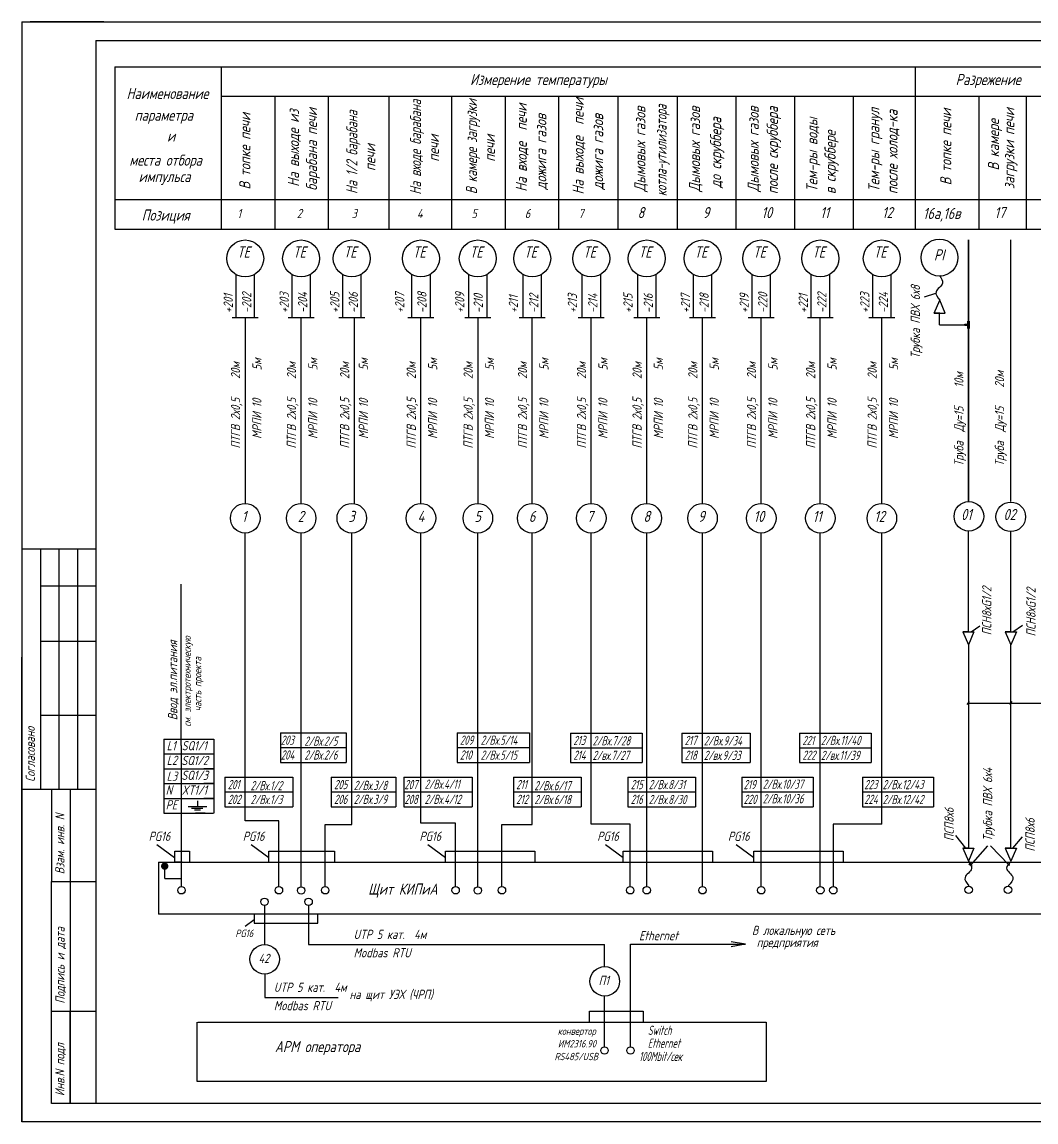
# Model space of a CAD drawing. Header units: millimetres. Extents: x 1531 to 2189, y 3 to 301.
# Drawn here: x 1531.3 to 1805.5, y 3.5 to 301 of the extents above; entities that cross this region are included whole.
import ezdxf

# ---------------------------------------------------------------- set-up
doc = ezdxf.new("R2010")
doc.units = ezdxf.units.MM
doc.layers.add('MAIN', color=7, linetype='Continuous', lineweight=50)
doc.layers.add('тонкие', color=7, linetype='Continuous', lineweight=20)
doc.styles.get("Standard").update_dxf_attribs({"font": 'GOST_A.TTF', "width": 0.8, "oblique": 15, "height": 3})

msp = doc.modelspace()

# ---------------------------------------------------------------- hatches: boundary and pattern name
at = {"layer": 'MAIN', "linetype": 'Continuous', "lineweight": -3}
msp.add_hatch(color=7, dxfattribs=at).paths.add_polyline_path([(1568.91, 72.67, 1), (1570.91, 72.67, 1)])

# ---------------------------------------------------------------- linework, layer by layer
at = {"color": 7, "linetype": 'Continuous'}
for p, q in [((1531.31, 300.97), (1531.31, 3.47)), ((1553.48, 300.97), (1533.48, 300.97)), ((1777.99, 222.21), (1779.49, 225.71)), ((1780.99, 222.21), (1779.49, 225.71)), ((1779.49, 222.21), (1777.99, 222.21)), ((1777.99, 222.21), (1780.99, 222.21)), ((1777.99, 222.21), (1780.99, 222.21)), ((1779.49, 222.21), (1777.99, 222.21)), ((1785.76, 136.02), (1787.26, 132.52)), ((1787.26, 136.02), (1785.76, 136.02)), ((1785.76, 136.02), (1788.76, 136.02)), ((1785.76, 136.02), (1788.76, 136.02)), ((1787.26, 136.02), (1785.76, 136.02)), ((1788.76, 136.02), (1787.26, 132.52)), ((1797.23, 136.02), (1798.73, 132.52)), ((1798.73, 136.02), (1797.23, 136.02)), ((1797.23, 136.02), (1800.23, 136.02)), ((1797.23, 136.02), (1800.23, 136.02)), ((1798.73, 136.02), (1797.23, 136.02)), ((1800.23, 136.02), (1798.73, 132.52)), ((1601.2, 108.73), (1615.2, 108.73)), ((1601.2, 108.73), (1601.2, 104.73)), ((1615.2, 108.73), (1618.94, 108.73)), ((1618.94, 108.73), (1618.94, 104.73)), ((1648.98, 108.73), (1662.98, 108.73)), ((1648.98, 108.73), (1648.98, 104.73)), ((1662.98, 108.73), (1668.59, 108.73)), ((1668.59, 108.73), (1668.59, 104.73)), ((1679.65, 108.67), (1693.65, 108.67)), ((1679.65, 108.67), (1679.65, 104.67)), ((1693.65, 108.67), (1699, 108.67)), ((1699, 108.67), (1699, 104.67)), ((1709.75, 108.67), (1723.75, 108.67)), ((1709.75, 108.67), (1709.75, 104.67)), ((1723.75, 108.67), (1728.19, 108.67)), ((1728.19, 108.67), (1728.19, 104.67)), ((1741.6, 108.67), (1755.6, 108.67)), ((1741.6, 108.67), (1741.6, 104.67)), ((1755.6, 108.67), (1760.95, 108.67)), ((1760.95, 108.67), (1760.95, 104.67)), ((1569.64, 107), (1569.64, 87)), ((1569.64, 107), (1583.22, 107)), ((1574.39, 105.27), (1574.39, 67.14)), ((1583.22, 107), (1583.22, 87)), ((1601.2, 104.73), (1601.2, 100.73)), ((1601.2, 104.73), (1615.2, 104.73)), ((1601.2, 104.73), (1615.2, 104.73)), ((1601.2, 104.73), (1615.2, 104.73)), ((1615.2, 104.73), (1618.94, 104.73)), ((1615.2, 104.73), (1618.94, 104.73)), ((1615.2, 104.73), (1618.94, 104.73)), ((1618.94, 104.73), (1618.94, 100.73)), ((1648.98, 104.73), (1648.98, 100.73)), ((1648.98, 104.73), (1662.98, 104.73)), ((1648.98, 104.73), (1662.98, 104.73)), ((1648.98, 104.73), (1662.98, 104.73)), ((1662.98, 104.73), (1668.59, 104.73)), ((1662.98, 104.73), (1668.59, 104.73)), ((1662.98, 104.73), (1668.59, 104.73)), ((1668.59, 104.73), (1668.59, 100.73)), ((1679.65, 104.67), (1679.65, 100.67)), ((1679.65, 104.67), (1693.65, 104.67)), ((1679.65, 104.67), (1693.65, 104.67)), ((1679.65, 104.67), (1693.65, 104.67)), ((1693.65, 104.67), (1699, 104.67)), ((1693.65, 104.67), (1699, 104.67)), ((1693.65, 104.67), (1699, 104.67)), ((1699, 104.67), (1699, 100.67)), ((1709.75, 104.67), (1709.75, 100.67)), ((1709.75, 104.67), (1723.75, 104.67)), ((1709.75, 104.67), (1723.75, 104.67)), ((1709.75, 104.67), (1723.75, 104.67)), ((1723.75, 104.67), (1728.19, 104.67)), ((1723.75, 104.67), (1728.19, 104.67)), ((1723.75, 104.67), (1728.19, 104.67)), ((1725.61, 104.67), (1728.19, 104.67)), ((1728.19, 104.67), (1728.19, 100.67)), ((1741.6, 104.67), (1741.6, 100.67)), ((1741.6, 104.67), (1755.6, 104.67)), ((1741.6, 104.67), (1755.6, 104.67)), ((1741.6, 104.67), (1755.6, 104.67)), ((1755.6, 104.67), (1760.95, 104.67)), ((1755.6, 104.67), (1760.95, 104.67)), ((1755.6, 104.67), (1760.95, 104.67)), ((1757.47, 104.67), (1760.95, 104.67)), ((1760.95, 104.67), (1760.95, 100.67)), ((1569.64, 103), (1583.22, 103)), ((1569.64, 99), (1583.14, 99)), ((1569.64, 99), (1583.14, 99)), ((1569.64, 99), (1583.14, 99)), ((1583.14, 99), (1580.47, 99)), ((1583.14, 99), (1580.47, 99)), ((1583.14, 99), (1580.47, 99)), ((1601.2, 100.73), (1615.2, 100.73)), ((1601.2, 100.73), (1615.2, 100.73)), ((1615.2, 100.73), (1618.94, 100.73)), ((1615.2, 100.73), (1618.94, 100.73)), ((1648.98, 100.73), (1662.98, 100.73)), ((1648.98, 100.73), (1662.98, 100.73)), ((1662.98, 100.73), (1668.59, 100.73)), ((1662.98, 100.73), (1668.59, 100.73)), ((1679.65, 100.67), (1693.65, 100.67)), ((1679.65, 100.67), (1693.65, 100.67)), ((1693.65, 100.67), (1699, 100.67)), ((1693.65, 100.67), (1699, 100.67)), ((1709.75, 100.67), (1723.75, 100.67)), ((1709.75, 100.67), (1723.75, 100.67)), ((1723.75, 100.67), (1728.19, 100.67)), ((1723.75, 100.67), (1728.19, 100.67)), ((1741.6, 100.67), (1755.6, 100.67)), ((1741.6, 100.67), (1755.6, 100.67)), ((1755.6, 100.67), (1760.95, 100.67)), ((1755.6, 100.67), (1760.95, 100.67)), ((1586.19, 96.73), (1600.19, 96.73)), ((1586.19, 96.73), (1586.19, 92.73)), ((1600.19, 96.73), (1604.52, 96.73)), ((1604.52, 96.73), (1604.52, 92.73)), ((1614.95, 96.73), (1628.95, 96.73)), ((1614.95, 96.73), (1614.95, 92.73)), ((1628.95, 96.73), (1632.4, 96.73)), ((1632.4, 96.73), (1632.4, 92.73)), ((1634.61, 96.73), (1647.97, 96.73)), ((1634.61, 96.73), (1634.61, 92.73)), ((1647.97, 96.73), (1653.04, 96.73)), ((1653.04, 96.73), (1653.04, 92.73)), ((1664.2, 96.73), (1682.51, 96.73)), ((1664.2, 96.73), (1664.2, 92.73)), ((1682.51, 96.73), (1682.51, 92.73)), ((1695.17, 96.73), (1713.48, 96.73)), ((1695.17, 96.73), (1695.17, 92.73)), ((1713.48, 96.73), (1713.48, 92.73)), ((1726.01, 96.73), (1745.23, 96.73)), ((1726.01, 96.73), (1726.01, 92.73)), ((1745.23, 96.73), (1745.23, 92.73)), ((1758.63, 96.73), (1777.77, 96.73)), ((1758.63, 96.73), (1758.63, 92.73)), ((1777.77, 96.73), (1777.77, 92.73)), ((1569.64, 95), (1583.14, 95)), ((1569.64, 95), (1583.14, 95)), ((1569.64, 95), (1583.14, 95)), ((1583.14, 95), (1580.47, 95)), ((1583.14, 95), (1580.47, 95)), ((1583.14, 95), (1580.47, 95)), ((1586.19, 92.73), (1586.19, 88.73)), ((1586.19, 92.73), (1600.19, 92.73)), ((1586.19, 92.73), (1600.19, 92.73)), ((1586.19, 92.73), (1600.19, 92.73)), ((1600.19, 92.73), (1604.52, 92.73)), ((1600.19, 92.73), (1604.52, 92.73)), ((1600.19, 92.73), (1604.52, 92.73)), ((1604.52, 92.73), (1604.52, 88.73)), ((1614.95, 92.73), (1614.95, 88.73)), ((1614.95, 92.73), (1628.95, 92.73)), ((1614.95, 92.73), (1628.95, 92.73)), ((1614.95, 92.73), (1628.95, 92.73)), ((1628.95, 92.73), (1632.4, 92.73)), ((1628.95, 92.73), (1632.4, 92.73)), ((1628.95, 92.73), (1632.4, 92.73)), ((1632.4, 92.73), (1632.4, 88.73)), ((1634.61, 92.73), (1634.61, 88.73)), ((1634.61, 92.73), (1647.97, 92.73)), ((1634.61, 92.73), (1647.97, 92.73)), ((1634.61, 92.73), (1647.97, 92.73)), ((1647.97, 92.73), (1653.04, 92.73)), ((1647.97, 92.73), (1653.04, 92.73)), ((1647.97, 92.73), (1653.04, 92.73)), ((1653.04, 92.73), (1653.04, 88.73)), ((1664.2, 92.73), (1664.2, 88.73)), ((1664.2, 92.73), (1682.51, 92.73)), ((1664.2, 92.73), (1682.51, 92.73)), ((1682.51, 92.73), (1682.51, 88.73)), ((1695.17, 92.73), (1695.17, 88.73)), ((1695.17, 92.73), (1713.48, 92.73)), ((1695.17, 92.73), (1713.48, 92.73)), ((1713.48, 92.73), (1713.48, 88.73)), ((1726.01, 92.73), (1726.01, 88.73)), ((1726.01, 92.73), (1745.23, 92.73)), ((1726.01, 92.73), (1745.23, 92.73)), ((1745.23, 92.73), (1745.23, 88.73)), ((1758.63, 92.73), (1758.63, 88.73)), ((1758.63, 92.73), (1777.77, 92.73)), ((1758.63, 92.73), (1777.77, 92.73)), ((1777.77, 92.73), (1777.77, 88.73)), ((1569.64, 91), (1583.14, 91)), ((1569.64, 91), (1583.14, 91)), ((1569.64, 91), (1583.14, 91)), ((1569.64, 91), (1583.14, 91)), ((1583.14, 91), (1580.47, 91)), ((1583.14, 91), (1580.47, 91)), ((1583.14, 91), (1580.47, 91)), ((1583.14, 91), (1580.47, 91)), ((1569.64, 87), (1583.14, 87)), ((1569.64, 87), (1583.14, 87)), ((1569.64, 87), (1583.14, 87)), ((1569.64, 87), (1583.14, 87)), ((1580.89, 87), (1578.22, 87)), ((1580.89, 87), (1578.22, 87)), ((1580.89, 87), (1578.22, 87)), ((1580.89, 87), (1578.22, 87)), ((1586.19, 88.73), (1600.19, 88.73)), ((1586.19, 88.73), (1600.19, 88.73)), ((1600.19, 88.73), (1604.52, 88.73)), ((1600.19, 88.73), (1604.52, 88.73)), ((1614.95, 88.73), (1628.95, 88.73)), ((1614.95, 88.73), (1628.95, 88.73)), ((1628.95, 88.73), (1632.4, 88.73)), ((1628.95, 88.73), (1632.4, 88.73)), ((1634.61, 88.73), (1647.97, 88.73)), ((1634.61, 88.73), (1647.97, 88.73)), ((1647.97, 88.73), (1653.04, 88.73)), ((1647.97, 88.73), (1653.04, 88.73)), ((1664.2, 88.73), (1682.51, 88.73)), ((1664.2, 88.73), (1682.51, 88.73)), ((1695.17, 88.73), (1713.48, 88.73)), ((1695.17, 88.73), (1713.48, 88.73)), ((1726.01, 88.73), (1745.23, 88.73)), ((1726.01, 88.73), (1745.23, 88.73)), ((1758.63, 88.73), (1777.77, 88.73)), ((1758.63, 88.73), (1777.77, 88.73)), ((1600.78, 67.14), (1600.78, 84.96)), ((1613.3, 67.14), (1613.3, 83.91)), ((1648.56, 67.14), (1648.56, 84.27)), ((1661.08, 67.14), (1661.08, 83.91)), ((1695.78, 67.14), (1695.78, 84)), ((1567.82, 78.5), (1572.57, 75)), ((1593.28, 78.5), (1598.03, 75)), ((1593.28, 78.5), (1598.03, 75)), ((1641.05, 78.5), (1645.8, 75)), ((1641.05, 78.5), (1645.8, 75)), ((1689.12, 78.5), (1693.87, 75)), ((1724.48, 78.5), (1729.23, 75)), ((1785.76, 77.52), (1787.26, 74.02)), ((1787.26, 77.52), (1785.76, 77.52)), ((1785.76, 77.52), (1788.76, 77.52)), ((1785.76, 77.52), (1788.76, 77.52)), ((1787.26, 77.52), (1785.76, 77.52)), ((1788.76, 77.52), (1787.26, 74.02)), ((1797.23, 77.52), (1798.73, 74.02)), ((1798.73, 77.52), (1797.23, 77.52)), ((1797.23, 77.52), (1800.23, 77.52)), ((1797.23, 77.52), (1800.23, 77.52)), ((1798.73, 77.52), (1797.23, 77.52)), ((1800.23, 77.52), (1798.73, 74.02)), ((1572.64, 73.75), (1572.64, 76.75)), ((1572.64, 76.75), (1576.64, 76.75)), ((1576.64, 76.75), (1576.64, 73.75)), ((1598.03, 73.75), (1598.03, 76.75)), ((1598.03, 76.75), (1615.78, 76.75)), ((1598.03, 73.75), (1598.03, 76.75)), ((1615.78, 76.75), (1615.78, 73.75)), ((1615.78, 76.75), (1615.78, 73.75)), ((1645.8, 73.75), (1645.8, 76.75)), ((1645.8, 76.75), (1670, 76.75)), ((1645.8, 73.75), (1645.8, 76.75)), ((1670, 76.75), (1670, 73.75)), ((1670, 76.75), (1670, 73.75)), ((1693.87, 73.75), (1693.87, 76.75)), ((1693.87, 76.75), (1718.07, 76.75)), ((1693.87, 73.75), (1693.87, 76.75)), ((1718.07, 76.75), (1718.07, 73.75)), ((1718.07, 76.75), (1718.07, 73.75)), ((1729.23, 76.75), (1753.42, 76.75)), ((1729.23, 73.75), (1729.23, 76.75)), ((1753.42, 76.75), (1753.42, 73.75)), ((1574.64, 73.75), (1572.64, 73.75)), ((1684.81, 30.47), (1684.81, 33.43)), ((1684.81, 33.43), (1699.34, 33.43)), ((1699.34, 33.43), (1699.34, 30.47))]:
    msp.add_line(p, q, dxfattribs=at)
at = {"color": 7, "lineweight": 30}
msp.add_line((1551.31, 295.97), (1551.31, 8.47), dxfattribs=at)
at = {"color": 7}
for p, q in [((1775.42, 226.68), (1778.46, 227.62)), ((1779.44, 219.11), (1779.44, 222.21)), ((1787.26, 132.52), (1787.26, 132.52)), ((1786.93, 116.36), (1787.58, 117.17)), ((1787.26, 116.76), (1821.45, 116.76)), ((1798.41, 116.36), (1799.06, 117.17)), ((1750.68, 84), (1750.68, 67.19)), ((1596.94, 43.47), (1596.94, 37.18)), ((1596.94, 37.18), (1616.85, 37.18))]:
    msp.add_line(p, q, dxfattribs=at)
for p, q in [((1531.31, 3.47), (1531.31, 129.22)), ((1600.78, 84.96), (1591.67, 84.96)), ((1613.3, 83.91), (1620.49, 83.91)), ((1648.56, 84.27), (1639.19, 84.27)), ((1661.08, 83.91), (1669.29, 83.91)), ((2188.63, 3.47), (1531.31, 3.47))]:
    msp.add_line(p, q)
at = {"layer": 'MAIN', "color": 7, "linetype": 'Continuous', "lineweight": -3}
for p, q in [((1531.31, 300.97), (2188.63, 300.97)), ((1531.31, 300.97), (2007.16, 300.97)), ((1556.39, 288.86), (1994.11, 288.86)), ((1556.39, 288.86), (1556.39, 244.92)), ((1585.2, 288.86), (1585.2, 244.92)), ((1772.81, 288.86), (1772.81, 244.92)), ((1772.81, 288.86), (1772.81, 244.92)), ((1585.2, 280.92), (1772.81, 280.92)), ((1585.2, 280.92), (1815.7, 280.92)), ((1599.65, 280.92), (1599.65, 244.92)), ((1614.1, 280.92), (1614.1, 244.92)), ((1630.54, 280.92), (1630.54, 244.92)), ((1647.49, 280.92), (1647.49, 244.92)), ((1661.94, 280.92), (1661.94, 244.92)), ((1676.39, 280.92), (1676.39, 244.92)), ((1692.42, 280.92), (1692.42, 244.92)), ((1708.45, 280.92), (1708.45, 244.92)), ((1724.32, 280.92), (1724.32, 244.92)), ((1740.19, 280.92), (1740.19, 244.92)), ((1756.06, 280.92), (1756.06, 244.92)), ((1790.03, 280.92), (1790.03, 244.92)), ((1790.03, 280.92), (1790.03, 244.96)), ((1802.87, 280.88), (1802.87, 244.92)), ((1556.39, 252.92), (1994.11, 252.92)), ((1556.39, 244.92), (1994.11, 244.92)), ((1787.26, 171.26), (1787.26, 242.06)), ((1787.26, 242.06), (1787.26, 171.27)), ((1798.74, 171.26), (1798.74, 242.06)), ((1589.14, 232.71), (1589.14, 221.06)), ((1594.14, 232.67), (1594.14, 221.06)), ((1604.27, 232.71), (1604.27, 221.06)), ((1609.27, 232.67), (1609.27, 221.06)), ((1617.96, 232.71), (1617.96, 221.06)), ((1622.96, 232.67), (1622.96, 221.06)), ((1636.66, 232.71), (1636.66, 221.06)), ((1641.66, 232.67), (1641.66, 221.06)), ((1652.05, 232.71), (1652.05, 221.06)), ((1657.05, 232.67), (1657.05, 221.06)), ((1666.75, 232.71), (1666.75, 221.06)), ((1671.75, 232.67), (1671.75, 221.06)), ((1682.72, 232.71), (1682.72, 221.06)), ((1687.72, 232.67), (1687.72, 221.06)), ((1697.72, 232.71), (1697.72, 221.06)), ((1702.72, 232.67), (1702.72, 221.06)), ((1712.81, 232.71), (1712.81, 221.06)), ((1717.81, 232.67), (1717.81, 221.06)), ((1728.68, 232.71), (1728.68, 221.06)), ((1733.68, 232.67), (1733.68, 221.06)), ((1744.67, 232.71), (1744.67, 221.06)), ((1749.67, 232.67), (1749.67, 221.06)), ((1761.3, 232.71), (1761.3, 221.06)), ((1766.3, 232.67), (1766.3, 221.06)), ((1779.43, 232.25), (1779.43, 232.25)), ((1591.67, 221.06), (1591.67, 170.76)), ((1606.8, 170.76), (1606.8, 221.06)), ((1621.18, 221.06), (1621.18, 170.76)), ((1639.19, 170.76), (1639.19, 221.06)), ((1654.58, 221.06), (1654.58, 170.76)), ((1669.29, 170.76), (1669.29, 221.06)), ((1685.25, 170.76), (1685.25, 221.06)), ((1700.26, 170.76), (1700.26, 221.06)), ((1715.35, 170.76), (1715.35, 221.06)), ((1731.21, 170.76), (1731.21, 221.06)), ((1747.2, 170.76), (1747.2, 221.06)), ((1763.83, 170.76), (1763.83, 221.06)), ((1779.47, 219.11), (1787.31, 219.11)), ((1786.27, 219.29), (1787.07, 219.29)), ((1786.27, 218.89), (1786.27, 219.29)), ((1787.07, 218.89), (1786.27, 218.89)), ((1787.07, 220.09), (1787.47, 220.09)), ((1787.07, 219.29), (1787.07, 220.09)), ((1787.07, 218.09), (1787.07, 218.89)), ((1787.47, 218.09), (1787.07, 218.09)), ((1787.47, 220.09), (1787.47, 218.09)), ((1591.67, 84.96), (1591.67, 162.76)), ((1606.8, 67.1), (1606.8, 162.76)), ((1620.49, 83.91), (1620.49, 162.76)), ((1639.19, 84.27), (1639.19, 162.76)), ((1654.58, 67.1), (1654.58, 162.76)), ((1669.29, 83.91), (1669.29, 162.76)), ((1685.25, 84), (1685.25, 162.76)), ((1700.26, 67.14), (1700.26, 162.76)), ((1715.35, 67.13), (1715.35, 162.76)), ((1731.21, 67.13), (1731.21, 162.76)), ((1747.2, 67.13), (1747.2, 162.76)), ((1763.83, 84), (1763.83, 162.76)), ((1787.26, 136.02), (1787.26, 163.27)), ((1798.74, 136.02), (1798.74, 163.27)), ((1574.39, 105.27), (1574.39, 148.95)), ((1788, 136.02), (1790.38, 137.69)), ((1799.29, 136.02), (1801.86, 137.87)), ((1787.26, 132.52), (1787.26, 77.52)), ((1798.74, 77.52), (1798.74, 132.53)), ((1578.75, 90.34), (1578.75, 88.81)), ((1576.24, 88.81), (1581.26, 88.81)), ((1577.19, 88.34), (1580.2, 88.34)), ((1577.96, 87.86), (1579.61, 87.86)), ((1695.78, 84), (1685.25, 84)), ((1763.83, 84), (1750.68, 84)), ((1786.51, 77.52), (1783.88, 80.94)), ((1799.29, 77.52), (1801.86, 80.62)), ((1787.85, 72.86), (1792.53, 78.16)), ((1793.24, 78.2), (1798.15, 73.04)), ((1568.21, 73.75), (1969.37, 73.75)), ((1568.21, 73.75), (1568.21, 59.64)), ((1569.91, 69.35), (1569.91, 73.61)), ((1788.23, 72.59), (1787.35, 73.19)), ((1797.85, 73.04), (1798.42, 73.04)), ((1569.91, 69.35), (1574.31, 69.35)), ((1570.24, 69.35), (1572.28, 69.35)), ((1573.7, 69.35), (1574.39, 69.35)), ((1968.09, 59.64), (1568.21, 59.64)), ((1594.13, 59.64), (1594.13, 57.22)), ((1596.88, 62.12), (1596.88, 51.47)), ((1608.81, 62.12), (1608.81, 51.47)), ((1611.31, 57.22), (1611.31, 59.64)), ((1591.63, 56.47), (1594.13, 58.22)), ((1594.13, 57.22), (1611.31, 57.22)), ((1608.81, 51.47), (1688.85, 51.47)), ((1688.85, 45.51), (1688.85, 51.47)), ((1695.86, 23.82), (1695.86, 51.53)), ((1695.86, 51.53), (1720.44, 51.53)), ((1718.65, 51.53), (1727.01, 51.53)), ((1727.01, 51.53), (1723.09, 52.21)), ((1727.01, 51.53), (1723.09, 50.84)), ((1688.85, 23.82), (1688.85, 37.51)), ((1578.72, 14.38), (1578.72, 30.43)), ((1578.84, 30.47), (1732.57, 30.47)), ((1732.57, 30.47), (1732.57, 14.38)), ((1732.57, 14.38), (1578.72, 14.38))]:
    msp.add_line(p, q, dxfattribs=at)
at = {"layer": 'MAIN', "color": 7, "linetype": 'Continuous', "lineweight": 30}
for p, q in [((1551.31, 295.97), (2183.63, 295.97)), ((1588.17, 221.06), (1595.17, 221.06)), ((1603.3, 221.06), (1610.3, 221.06)), ((1616.99, 221.06), (1623.99, 221.06)), ((1635.69, 221.06), (1642.69, 221.06)), ((1651.08, 221.06), (1658.08, 221.06)), ((1665.79, 221.06), (1672.79, 221.06)), ((1681.75, 221.06), (1688.75, 221.06)), ((1696.76, 221.06), (1703.76, 221.06)), ((1711.85, 221.06), (1718.85, 221.06)), ((1727.71, 221.06), (1734.71, 221.06)), ((1743.7, 221.06), (1750.7, 221.06)), ((1760.33, 221.06), (1767.33, 221.06)), ((1531.31, 158.47), (1551.31, 158.47)), ((1536.31, 158.47), (1536.31, 93.47)), ((1541.31, 158.47), (1541.31, 93.47)), ((1546.31, 158.47), (1546.31, 93.47)), ((1536.31, 148.47), (1551.31, 148.47)), ((1536.31, 133.47), (1551.31, 133.47)), ((1536.31, 113.47), (1551.31, 113.47)), ((1531.31, 93.47), (1551.31, 93.47)), ((1539.31, 93.47), (1539.31, 68.47)), ((1544.31, 93.47), (1544.31, 8.47)), ((1539.31, 8.47), (1539.31, 68.47)), ((1539.31, 68.47), (1551.31, 68.47)), ((1539.31, 33.47), (1551.31, 33.47)), ((1544.31, 8.47), (1544.31, 33.47)), ((1551.31, 8.47), (1539.31, 8.47)), ((2183.63, 8.47), (1551.31, 8.47))]:
    msp.add_line(p, q, dxfattribs=at)
at = {"layer": 'MAIN', "color": 7, "linetype": 'Continuous', "lineweight": -3}
for centre, radius in [((1591.67, 237.02), 5), ((1606.8, 237.02), 5), ((1620.49, 237.02), 5), ((1639.19, 237.02), 5), ((1654.58, 237.02), 5), ((1669.29, 237.02), 5), ((1685.25, 237.02), 5), ((1700.26, 237.02), 5), ((1715.35, 237.02), 5), ((1731.21, 237.02), 5), ((1747.2, 237.02), 5), ((1763.83, 237.02), 5), ((1779.43, 237.25), 5), ((1591.68, 166.76), 4), ((1606.81, 166.76), 4), ((1620.5, 166.76), 4), ((1639.2, 166.76), 4), ((1654.59, 166.76), 4), ((1669.29, 166.76), 4), ((1685.26, 166.76), 4), ((1700.26, 166.76), 4), ((1715.35, 166.76), 4), ((1731.22, 166.76), 4), ((1747.21, 166.76), 4), ((1763.84, 166.76), 4), ((1787.38, 167.27), 4), ((1798.71, 167.14), 4), ((1574.43, 66.14), 1), ((1600.8, 66.14), 1), ((1606.8, 66.1), 1), ((1613.32, 66.14), 1), ((1648.58, 66.14), 1), ((1654.58, 66.1), 1), ((1661.1, 66.14), 1), ((1695.8, 66.14), 1), ((1700.26, 66.14), 1), ((1715.34, 66.14), 1), ((1731.23, 66.14), 1), ((1747.2, 66.14), 1), ((1750.71, 66.14), 1), ((1787.32, 66.25), 1), ((1797.96, 66.25), 1), ((1596.89, 63.03), 1), ((1608.82, 63.03), 1), ((1596.94, 47.47), 4), ((1688.91, 41.51), 4), ((1688.85, 22.82), 1), ((1695.86, 22.82), 1)]:
    msp.add_circle(centre, radius, dxfattribs=at)
for points in [[(1779.42, 232.38), (1780.28, 230.37), (1778.49, 227.96), (1779.49, 225.71)], [(1787.26, 74.02), (1788.12, 72.01), (1786.33, 69.6), (1787.33, 67.35)], [(1798.78, 73.85), (1797.53, 72.1), (1799.28, 69.6), (1798.03, 67.35)]]:
    msp.add_spline(points, degree=3, dxfattribs=at)

# ---------------------------------------------------------------- texts
at = {"color": 7, "linetype": 'Continuous', "oblique": 15}
for s, height, p in [('PI', 3, (1777.95, 236.5)), ('L1', 2.5, (1570.43, 103.99)), ('SQ1/1', 2.5, (1574.49, 103.99)), ('L2', 2.5, (1570.43, 100.03)), ('SQ1/2', 2.5, (1574.41, 99.99)), ('L3', 2.5, (1570.43, 95.75)), ('SQ1/3', 2.5, (1574.41, 95.99)), ('N', 2.5, (1570.18, 92)), ('XT1/1', 2.5, (1574.49, 92)), ('PE', 2.5, (1570.18, 88)), ('PG16', 2.5, (1565.57, 79.5)), ('PG16', 2.5, (1591.03, 79.5)), ('PG16', 2.5, (1638.8, 79.5)), ('PG16', 2.5, (1686.87, 79.5)), ('PG16', 2.5, (1722.23, 79.5)), ('В локальную сеть', 2.5, (1728.7, 54.03)), ('PG16', 2, (1589.01, 53.5)), ('Ethernet', 2.5, (1698.18, 52.62)), (' предприятия', 2.5, (1728.7, 50.78))]:
    msp.add_text(s, height=height, dxfattribs=at).set_placement(p)
for s, height, p in [('Трубка ПВХ 6х8  ', 2.5, (1774.15, 209.97)), ('Ввод эл.питания', 2.5, (1573.3, 112.13)), ('см. электротехническую ', 2, (1576.97, 110.38)), (' часть проекта', 2, (1579.81, 113.52))]:
    msp.add_text(s, height=height, rotation=90, dxfattribs=at).set_placement(p)
at = {"color": 7, "linetype": 'Continuous', "oblique": 15, "width": 0.85}
for s, p in [('203', (1601.29, 105.48)), ('2/Вх.2/5', (1607.67, 105.23)), ('209', (1649.73, 105.48)), ('2/Вх.5/14', (1655.33, 105.48)), ('213', (1680.4, 105.42)), ('2/Вх.7/28', (1685.61, 105.32)), ('217', (1710.5, 105.42)), ('2/Вх.9/34', (1715.71, 105.32)), ('221', (1742.35, 105.42)), ('2/Вх.11/40', (1747.36, 105.42)), ('204', (1601.29, 101.48)), ('2/Вх.2/6', (1607.67, 101.48)), ('210', (1649.73, 101.48)), ('2/Вх.5/15', (1655.33, 101.43)), ('214', (1680.4, 101.42)), ('2/вх.7/27', (1685.61, 101.37)), ('218', (1710.5, 101.42)), ('2/вх.9/33', (1715.71, 101.37)), ('222', (1742.35, 101.42)), ('2/вх.11/39', (1747.36, 101.37)), ('201', (1586.94, 93.48)), ('2/Вх.1/2', (1593.11, 93.18)), ('205', (1615.7, 93.48)), ('2/Вх.3/8', (1621.03, 93.25)), ('207', (1634.72, 93.48)), ('2/Вх.4/11', (1640.17, 93.58)), ('211', (1664.95, 93.48)), ('2/Вх.6/17', (1669.85, 93.17)), ('215', (1695.92, 93.48)), ('2/Вх.8/31', (1700.78, 93.48)), ('219', (1726.45, 93.48)), ('2/Вх.10/37', (1731.62, 93.59)), ('223', (1759.08, 93.48)), ('2/Вх.12/43', (1764.04, 93.48)), ('202', (1586.94, 89.48)), ('2/Вх.1/3', (1593.11, 89.43)), ('206', (1615.7, 89.48)), ('2/Вх.3/9', (1621.03, 89.5)), ('208', (1634.72, 89.48)), ('2/Вх.4/12', (1640.17, 89.49)), ('212', (1664.95, 89.48)), ('2/Вх.6/18', (1669.85, 89.43)), ('216', (1695.92, 89.48)), ('2/Вх.8/30', (1700.78, 89.43)), ('220', (1726.45, 89.48)), ('2/Вх.10/36', (1731.62, 89.64)), ('224', (1759.08, 89.48)), ('2/Вх.12/42', (1764.04, 89.43))]:
    msp.add_text(s, height=2.5, dxfattribs=at).set_placement(p)
at = {"layer": 'MAIN', "color": 7, "linetype": 'Continuous', "lineweight": -3, "oblique": 15}
for s, height, p in [('Измерение температуры ', 3, (1652.5, 283.92)), ('Разрежение', 3, (1783.8, 283.92)), ('Наименование', 3, (1559.59, 280.15)), ('параметра', 3, (1561.78, 274.25)), ('и', 3, (1570.55, 268.63)), ('места отбора', 3, (1560.35, 262.11)), ('импульса', 3, (1562.85, 257.67)), ('Позиция', 3, (1563.68, 247.25)), ('ТЕ', 3, (1589.52, 237.26)), ('ТЕ', 3, (1604.65, 237.26)), ('ТЕ', 3, (1618.34, 237.26)), ('ТЕ', 3, (1637.04, 237.26)), ('ТЕ', 3, (1652.43, 237.26)), ('ТЕ', 3, (1667.14, 237.26)), ('ТЕ', 3, (1683.1, 237.26)), ('ТЕ', 3, (1698.11, 237.26)), ('ТЕ', 3, (1713.2, 237.26)), ('ТЕ', 3, (1729.06, 237.26)), ('ТЕ', 3, (1745.05, 237.26)), ('ТЕ', 3, (1761.68, 237.26)), ('1', 3, (1590.77, 165.76)), ('2', 3, (1605.9, 165.76)), ('3', 3, (1619.58, 165.76)), ('4', 3, (1638.29, 165.76)), ('5', 3, (1653.67, 165.76)), ('6', 3, (1668.38, 165.76)), ('7', 3, (1684.05, 165.76)), ('8', 3, (1699.35, 165.76)), ('9', 3, (1714.15, 165.76)), ('10', 3, (1729.16, 165.76)), ('11', 3, (1745.14, 165.76)), ('12', 3, (1761.78, 165.76)), ('01', 3, (1785.27, 166.27)), ('02', 3, (1796.74, 166.27)), ('Щит КИПиА ', 3, (1624.93, 64.96)), ('42', 2.5, (1595.28, 46.47)), ('П1', 2.5, (1687.25, 40.51)), ('АРМ оператора', 3, (1599.69, 22.36))]:
    msp.add_text(s, height=height, dxfattribs=at).set_placement(p)
for s, width, p in [('На входе барабана ', 0.9, (1639.23, 254.26)), ('В камере загрузки', 0.9, (1654.37, 254.41)), ('На 1/2 барабана ', 0.9, (1622.01, 254.46)), ('котла-утилизатора', 0.85, (1705.63, 253.87))]:
    msp.add_text(s, height=3, rotation=90, dxfattribs=dict(at, width=width)).set_placement(p)
for s, height, p in [('На выходе  печи', 3, (1683.21, 254.32)), ('В топке печи', 3, (1593.1, 255.64)), ('На выходе из', 3, (1606.24, 256.39)), ('барабана печи', 3, (1611.11, 255.32)), ('На входе  печи', 3, (1667.84, 255.06)), ('Дымовых газов', 3, (1699.91, 255.06)), ('Дымовых газов', 3, (1714.69, 255.06)), ('Дымовых газов', 3, (1730.56, 255.06)), ('после скруббера', 3, (1735.74, 254.41)), ('Тем-ры гранул', 3, (1763.18, 255.06)), ('после холод-ка', 3, (1768.1, 254.41)), ('В топке печи ', 3, (1782.64, 256.8)), ('загрузки печи', 3, (1799.71, 255.78)), ('дожига газов', 3, (1673.12, 255.64)), ('дожига газов', 3, (1688.49, 255.64)), ('до скруббера', 3, (1720.41, 256.08)), ('Тем-ры воды ', 3, (1746.43, 255.06)), ('В камере ', 3, (1795.56, 260.8)), ('печи', 3, (1644.1, 263.17)), ('печи', 3, (1659.24, 263.17)), ('в скруббере', 3, (1751.35, 254.41)), ('печи', 3, (1626.89, 260.66)), ('+201', 2.5, (1588.33, 222.25)), ('-202', 2.5, (1593.33, 222.25)), ('+203', 2.5, (1603.46, 222.25)), ('-204', 2.5, (1608.46, 222.25)), ('+205', 2.5, (1617.15, 222.25)), ('-206', 2.5, (1622.15, 222.25)), ('+207', 2.5, (1634.71, 222.25)), ('-208', 2.5, (1640.71, 222.25)), ('+209', 2.5, (1650.94, 222.25)), ('-210', 2.5, (1655.94, 222.25)), ('+211', 2.5, (1665.45, 222.25)), ('-212', 2.5, (1670.95, 222.25)), ('+213', 2.5, (1681.41, 222.25)), ('-214', 2.5, (1686.91, 222.25)), ('+215', 2.5, (1696.42, 222.25)), ('-216', 2.5, (1701.92, 222.25)), ('+217', 2.5, (1711.98, 222.25)), ('-218', 2.5, (1717.01, 222.25)), ('+219', 2.5, (1727.85, 222.25)), ('-220', 2.5, (1732.88, 222.25)), ('+221', 2.5, (1743.83, 222.25)), ('-222', 2.5, (1748.87, 222.25)), ('+223', 2.5, (1760.47, 222.25)), ('-224', 2.5, (1765.5, 222.25)), ('Труба  Ду=15    10м', 2.5, (1785.93, 180.84)), ('Труба  Ду=15    20м', 2.5, (1796.91, 180.84)), ('ПСН8хG1/2', 2.5, (1793.46, 135.11)), ('ПСН8хG1/2', 2.5, (1805.42, 134.79)), ('Согласовано', 2.5, (1534.79, 95.47)), ('Трубка ПВХ 6х4', 2.5, (1793.69, 79.42)), ('Взам. инв. N', 2.5, (1542.79, 70.47)), ('ПСП8х6', 2.5, (1783.28, 79.43)), ('ПСП8х6', 2.5, (1805.17, 76.61)), ('Подпись и дата', 2.5, (1542.84, 35.47)), ('Инв.N подл', 2.5, (1542.79, 10.47))]:
    msp.add_text(s, height=height, rotation=90, dxfattribs=at).set_placement(p)
at = {"layer": 'MAIN', "color": 0, "linetype": 'Continuous', "lineweight": -3, "oblique": 15}
for s, height, p in [('1', 2.5, (1589.55, 247.92)), ('2', 2.5, (1605.62, 247.92)), ('3', 2.5, (1620.44, 247.92)), ('4', 2.5, (1638.13, 247.92)), ('5', 2.5, (1652.85, 247.92)), ('6', 2.5, (1667.29, 247.92)), ('7', 2.5, (1681.75, 247.92)), ('8', 3, (1697.78, 247.92)), ('9', 3, (1715.42, 247.92)), ('10', 3, (1731.29, 247.92)), ('11', 3, (1747.16, 247.92)), ('12', 3, (1763.91, 247.92)), ('16a,16в', 3, (1774.96, 247.7)), ('17', 3, (1794.3, 247.92)), ('UTP 5 кат.  4м', 2.5, (1620.99, 52.96)), ('Modbas RTU', 2.5, (1620.99, 47.98)), ('UTP 5 кат.  4м', 2.5, (1599.42, 38.66)), ('на щит УЭХ (ЧРП)', 2.5, (1619.89, 36.73)), ('Modbas RTU', 2.5, (1599.42, 33.69))]:
    msp.add_text(s, height=height, dxfattribs=at).set_placement(p)
for s, p in [('ПТГВ 2х0,5    20м', (1590.31, 185.6)), ('МРПИ 10      5м', (1596.09, 188.21)), ('ПТГВ 2х0,5    20м', (1605.44, 185.6)), ('МРПИ 10      5м', (1611.21, 188.21)), ('ПТГВ 2х0,5    20м', (1619.82, 185.6)), ('МРПИ 10      5м', (1624.9, 188.21)), ('ПТГВ 2х0,5    20м', (1637.83, 185.6)), ('МРПИ 10      5м', (1643.61, 188.21)), ('ПТГВ 2х0,5    20м', (1653.21, 185.6)), ('МРПИ 10      5м', (1658.99, 188.21)), ('ПТГВ 2х0,5    20м', (1667.92, 185.6)), ('МРПИ 10      5м', (1673.7, 188.21)), ('ПТГВ 2х0,5    20м', (1683.88, 185.6)), ('МРПИ 10      5м', (1689.66, 188.21)), ('ПТГВ 2х0,5    20м', (1698.89, 185.6)), ('МРПИ 10      5м', (1704.67, 188.21)), ('ПТГВ 2х0,5    20м', (1713.98, 185.6)), ('МРПИ 10      5м', (1719.76, 188.21)), ('ПТГВ 2х0,5    20м', (1729.85, 185.6)), ('МРПИ 10      5м', (1735.63, 188.21)), ('ПТГВ 2х0,5    20м', (1745.84, 185.6)), ('МРПИ 10      5м', (1751.62, 188.21)), ('ПТГВ 2х0,5    20м', (1762.47, 185.6)), ('МРПИ 10      5м', (1768.25, 188.21))]:
    msp.add_text(s, height=2.5, rotation=90, dxfattribs=at).set_placement(p)
at = {"layer": 'тонкие', "color": 7, "linetype": 'Continuous', "oblique": 15}
for s, p in [('конвертор', (1676.18, 27.04)), ('ИМ2316.90', (1676.23, 23.63)), ('RS485/USB', (1675.32, 20.18))]:
    msp.add_text(s, height=2, dxfattribs=at).set_placement(p)
at = {"layer": 'тонкие', "color": 7, "linetype": 'Continuous', "oblique": 15, "width": 0.8}
for s, p in [('Switch', (1700.53, 27.02)), ('Ethernet ', (1700.53, 23.53)), (' 100Mbit/сек', (1697.1, 19.95))]:
    msp.add_text(s, height=2.5, dxfattribs=at).set_placement(p)

doc.saveas('drawing.dxf')
